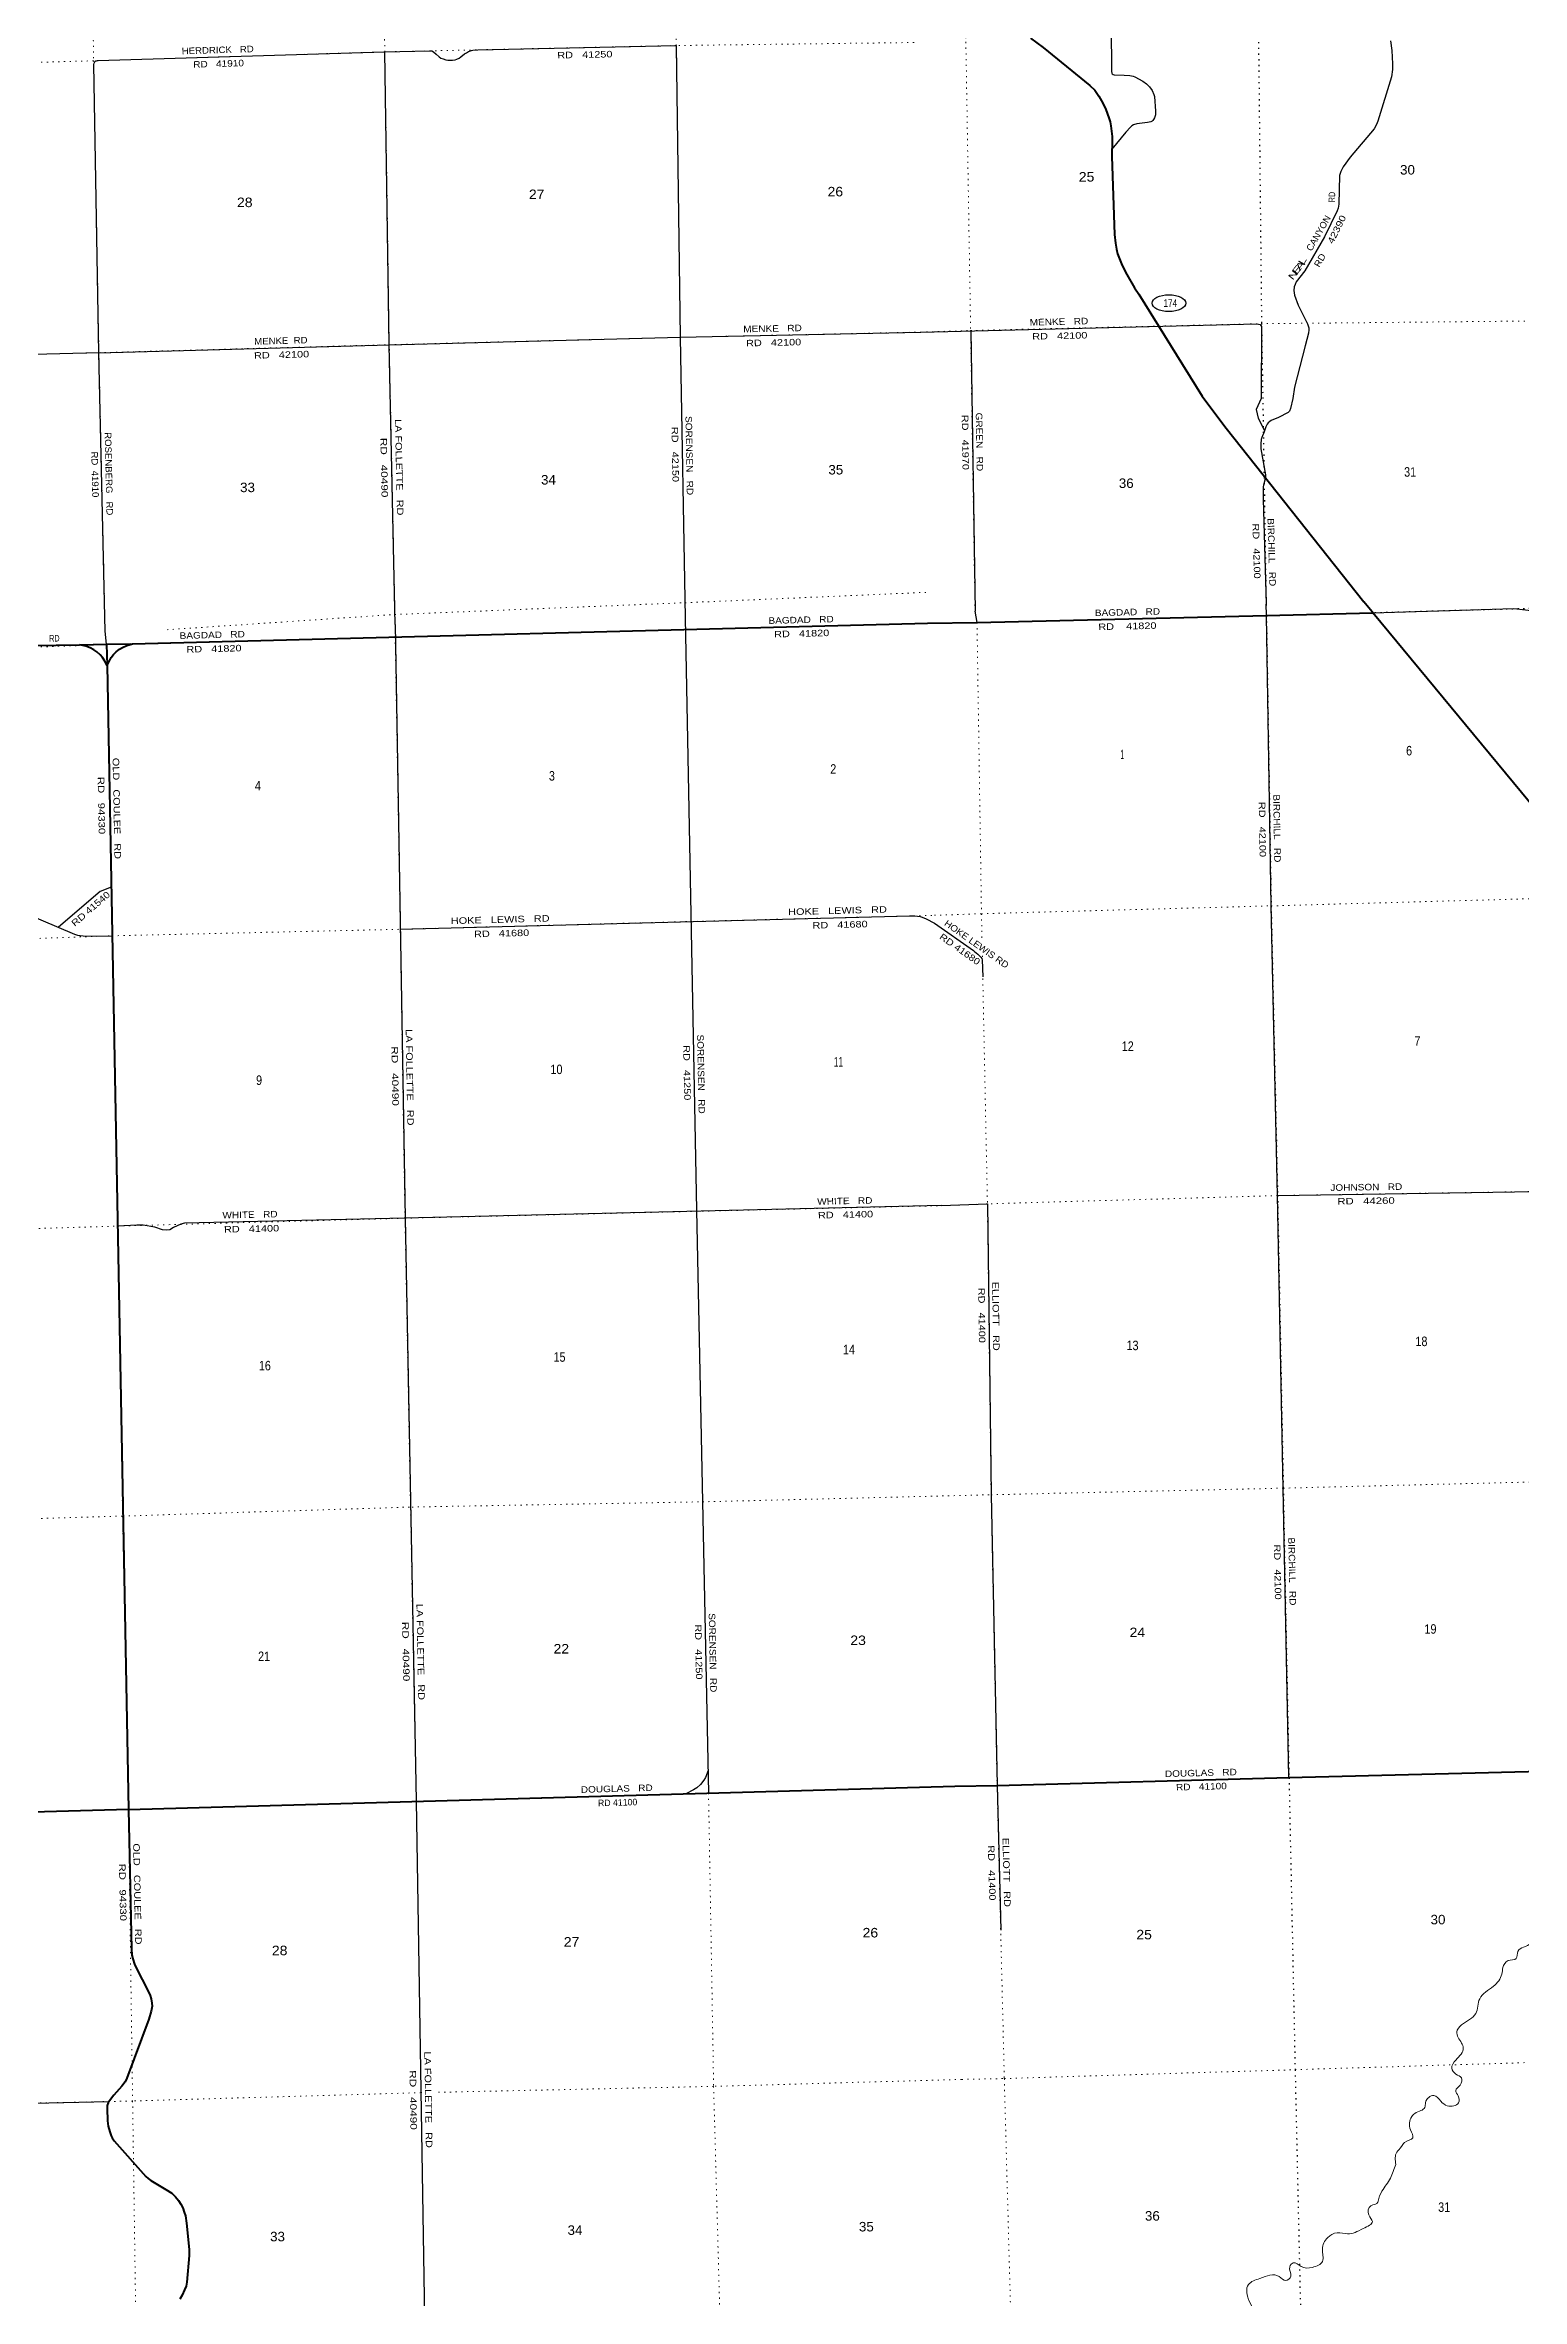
# Model space of a CAD drawing. Header units: feet. Extents: x 493183 to 745759, y 5472 to 195788.
# Drawn here: x 508850 to 536010, y 112780 to 154224 of the extents above; entities that cross this region are included whole.
import ezdxf
from ezdxf.enums import TextEntityAlignment as Align

# ---------------------------------------------------------------- set-up
doc = ezdxf.new("R2010")
doc.units = ezdxf.units.FT
doc.header["$LTSCALE"] = 70
doc.linetypes.add('DOTTED', pattern=[1.5, 0.3, -1.2])
for name, color, linetype, lineweight in [('17', 7, 'Continuous', 25), ('23', 7, 'Continuous', 70), ('26', 7, 'Continuous', 40), ('27', 7, 'Continuous', 13), ('29', 7, 'Continuous', 25), ('39', 7, 'Continuous', 13), ('6', 7, 'DOTTED', 25), ('7', 7, 'DOTTED', 13)]:
    doc.layers.add(name, color=color, linetype=linetype, lineweight=lineweight)
doc.layers.add('30', color=7, linetype='Continuous')

msp = doc.modelspace()

# ---------------------------------------------------------------- linework, layer by layer
at = {"layer": '17'}
msp.add_ellipse((529517.35, 149478.43), major_axis=(309.24, -1), ratio=0.500121, dxfattribs=at)
at = {"layer": '23'}
for points in [[(526975.43, 154351.04), (527206.42, 154176.42), (528061.72, 153481.93), (528152.98, 153394.59), (528228.81, 153287.24), (528305.74, 153154.06), (528357.26, 153036.91), (528415.83, 152884.3), (528437.17, 152811.24), (528450.85, 152739.14), (528472.83, 152544.12), (528475.36, 152483.04), (528467.79, 152174.79), (528514.93, 150737.83), (528534.89, 150582.4), (528555.2, 150470.73), (528575.33, 150386.83), (528595.55, 150326.13), (528658.86, 150173.26), (528746.62, 150002.41), (528886.85, 149762.52), (528964.93, 149645.85), (530131.81, 147770.48), (530327.32, 147502), (530572.79, 147180.55), (533104.59, 143985.42)], [(533269.07, 143786.05), (533256.81, 143800.89), (533104.59, 143985.42)], [(552782.24, 120242.36), (547530.76, 126560.61), (541908.94, 133324.43), (541898.32, 133337.29), (536569.54, 139790.52), (536558.37, 139804.04), (533269.07, 143786.05)]]:
    msp.add_lwpolyline(points, dxfattribs=at)
at = {"layer": '26'}
for p, q in [((510456.35, 143215.2), (525080, 143592.57)), ((509979.29, 143205.91), (509989.17, 142812.83)), ((510384.88, 121781.71), (525580.14, 122208.24))]:
    msp.add_line(p, q, dxfattribs=at)
for points in [[(525080, 143592.57), (525989.04, 143606), (531311.34, 143731.94), (533269.07, 143786.05)], [(506070.06, 143359.74), (506248.73, 143269.37), (506321.89, 143237.16), (506407.24, 143209.99), (506466.75, 143191.77), (506534.06, 143177.13), (506623.31, 143165.42), (506727.2, 143159.56), (506891.28, 143156.86), (509486.09, 143198.4)], [(509486.09, 143198.4), (509979.29, 143205.91), (510458.37, 143215.23)], [(509989.17, 142812.83), (509946.99, 142898.23), (509906.02, 142959.73), (509863.58, 143012.44), (509802.13, 143065.14), (509747.99, 143103.21), (509679.22, 143138.35), (509598.74, 143169.09), (509486.09, 143198.4)], [(509989.17, 142812.83), (510065.51, 142964.12), (510107.94, 143019.76), (510156.53, 143067.45), (510216.22, 143114.92), (510273.28, 143147.13), (510352.3, 143180.81), (510458.37, 143215.23)], [(509987.18, 142810.78), (509989.17, 142812.83), (510384.88, 121781.71), (501100.87, 121521.18)], [(525580.14, 122208.24), (526358.13, 122221.72), (531722.27, 122368.83), (536859.1, 122496.36), (541515.08, 122586.13), (541573.4, 122591.56), (541627.33, 122613.02), (542162.98, 122811.39), (542186.49, 122818.24), (542202.61, 122819), (542227.61, 122818.72), (542252.61, 122820.51), (542331.98, 122821.48), (542550.01, 122806.56), (542717.73, 122788.42), (542731.21, 122787.07)], [(510384.88, 121781.71), (510437.19, 119215.38), (510446.7, 119102.48), (510462.32, 119032.12), (510493.57, 118935.7), (510535.37, 118841.79), (510732.26, 118465.67), (510780.06, 118362.39), (510800.89, 118299.85), (510813.91, 118219.06), (510816.52, 118161.73), (510802.56, 118071.49), (510760.46, 117923.63), (510353.75, 116840.58), (510320.39, 116774.05), (510263.34, 116691.99), (510112.75, 116528.37), (510033.76, 116424.32), (510010.47, 116388.37), (509994.84, 116338.86), (509989.63, 116281.53), (509996.98, 116054.72), (510010.47, 115958.39), (510038.29, 115849.65), (510065.16, 115781.18), (510084.7, 115743.4), (510123.25, 115687.6), (510703.24, 115033.27), (510747.52, 114994.18), (510794.4, 114957.7), (510887.97, 114904.71), (511072.84, 114794.6), (511179.84, 114723.16), (511250.05, 114658.15), (511304.85, 114592.86), (511348.71, 114522.53), (511382.99, 114457.35), (511409.28, 114376.24), (511429.86, 114308.81), (511450.53, 114175.21), (511498.03, 113689.93), (511498.89, 113577.84), (511458.63, 113090.4), (511442.9, 113016.26), (511416.51, 112944.56), (511372.58, 112852.08), (511326.4, 112775.81)]]:
    msp.add_lwpolyline(points, dxfattribs=at)
at = {"layer": '29'}
for p, q in [((525872.43, 148974.6), (525952.8, 143816.74)), ((525989.04, 143606), (525952.8, 143816.74)), ((531311.34, 143731.94), (531306.45, 143942.79)), ((509979.29, 143205.91), (509955.39, 143447.66))]:
    msp.add_line(p, q, dxfattribs=at)
for points in [[(528436.9, 157059.79), (528461.96, 153739.99), (528467.1, 153708.76), (528475.44, 153696.24), (528490.04, 153681.64), (528508.35, 153675.1), (528694.26, 153671.96), (528796.58, 153662.86), (528859.14, 153650.34), (528892.5, 153637.82), (529040.98, 153559.77), (529107.29, 153512.62), (529132.31, 153489.66), (529161.51, 153456.28), (529209.47, 153389.5), (529242.23, 153314.96), (529251.17, 153278.91), (529273.64, 153009.29), (529269.94, 152939.82), (529253.26, 152885.57), (529234.49, 152854.27), (529222.3, 152835.79), (529207.39, 152822.97), (529188.62, 152814.62), (529124.48, 152797.81), (528927.96, 152772.89), (528867.15, 152757.91), (528838.29, 152741.59), (528809.09, 152716.55), (528725.83, 152621.41), (528471.16, 152312.08)], [(516805.74, 154137.92), (520455.57, 154215.54), (520531.64, 148850.23), (520621.88, 143692.48)], [(533590.52, 154303.24), (533614.76, 154126.47), (533632.22, 153877.57), (533628.05, 153773.24), (533609.19, 153639.76), (533361.14, 152823.82), (533336.12, 152761.22), (533292.52, 152685.19), (532853.86, 152160.08), (532723.05, 151982.91), (532677.18, 151899.45), (532655.82, 151827.66), (532641.44, 151298.23), (532631.3, 151227.55), (532614.62, 151173.3), (532378.84, 150694.92), (532015.91, 150069.68), (531859.76, 149869.16), (531838.9, 149823.26), (531822.71, 149777.82), (531813.88, 149710.58), (531830.56, 149622.94), (531895.37, 149443.42), (532067.25, 149100.61), (532089.14, 149021.99), (532089.14, 148986.51), (532086.59, 148927.73), (532025.03, 148691.26), (531825.65, 147932.85), (531797.48, 147727.91), (531751.33, 147540.48), (531734.65, 147494.58), (531710.3, 147470.3), (531533.35, 147376.88), (531396.83, 147319.3), (531371.82, 147299.48), (531342.52, 147274.86), (531323.85, 147253.57), (531300.91, 147206.62), (531268.63, 147112.62), (531227.93, 147007.35), (531217.5, 146968.74), (531209.16, 146889.45), (531207.08, 146825.81), (531211.33, 146801.62), (531292.58, 146319.8), (531293.62, 146298.41), (531293.97, 146269.76), (531259.76, 146131.21), (531252.96, 146103.31), (531248.78, 146058.97), (531249.36, 145872.43), (531306.45, 143942.79)], [(509744.12, 153866.73), (509750.16, 153893.14), (509762.42, 153915.65), (509770.62, 153923.84), (509783.91, 153932.03), (509798.23, 153936.12), (509815.25, 153938.1)], [(509955.39, 143447.66), (509840.09, 148567.61), (509744.12, 153866.73)], [(509815.25, 153938.1), (509820.49, 153938.38), (515098.94, 154099.1), (515927.27, 154119.29)], [(515289.54, 143569.46), (515179.67, 148713.77), (515098.94, 154099.1)], [(515927.27, 154119.29), (515963.33, 154115.22), (515993, 154101.91), (516045.17, 154054.84), (516099.38, 154006.74), (516131.09, 153985.25), (516170.99, 153968.87), (516218.04, 153954.55), (516254.86, 153948.4), (516303.96, 153945.33), (516342.83, 153947.38), (516388.87, 153955.57), (516421.6, 153965.8), (516463.54, 153984.22), (516498.32, 154006.74), (516564.81, 154059.95), (516600.61, 154083.49), (516635.39, 154102.94), (516672.21, 154120.33), (516693.69, 154126.47), (516718.24, 154131.59), (516805.74, 154137.92)], [(509840.09, 148567.61), (515179.67, 148713.77), (520531.64, 148850.23), (524954.78, 148946.38)], [(524954.78, 148946.38), (531132.22, 149097.49), (531197.5, 149085.83), (531220.82, 149046.18), (531213.83, 147726.27), (531122.93, 147525.04), (531158.17, 147360.83), (531277.83, 147139.41)], [(509840.09, 148567.61), (504558.75, 148429.29), (502126.59, 148374.48)], [(533269.07, 143786.05), (535862.09, 143860.87), (535974.72, 143850.11), (536740.78, 143757.65)], [(515289.54, 143569.46), (515470.15, 132654.97), (515674.92, 121936.14), (515849.18, 111288.77), (516332.11, 97678.51)], [(520621.88, 143692.48), (520833.16, 132798.09), (521051.6, 122081.12)], [(531516.39, 133068.52), (531398.85, 138395.84), (531311.34, 143731.94)], [(510065.83, 138738.69), (509862.18, 138661.32), (509096.51, 138003.2)], [(508483.4, 138262.31), (509392.36, 137878.17), (509449.19, 137857.66), (509495.27, 137849.53), (509608.1, 137839.67), (510082.73, 137846.9)], [(515382.28, 137965.25), (524753.28, 138214.46), (524845.89, 138210.28), (524946.19, 138199.44), (524978.72, 138188.59), (525051.91, 138158.75), (525208.95, 138078.97)], [(525208.95, 138078.97), (525925.42, 137572.77), (525942.4, 137559.02), (526003.56, 137506.11), (526057.01, 137453.51), (526076.88, 137429.04), (526086.05, 137406.1), (526095.21, 137091.11)], [(531516.39, 133068.52), (536664.36, 133149.95), (541875.95, 133303.42)], [(531726.16, 122374.97), (531621.04, 127688.48), (531516.39, 133068.52)], [(525330.47, 132883.31), (515460.21, 132652.6), (511413.91, 132559.5), (511349.39, 132543.93), (511213.86, 132484.25), (511143.38, 132440.85), (511089.16, 132430), (511007.84, 132440.85), (510869.33, 132489.25), (510654.66, 132522.72), (510536.92, 132525.12), (510183.09, 132506.22)], [(525330.47, 132883.31), (526180.59, 132916.04), (526248.23, 127567.36), (526358.13, 122221.72), (526424.6, 119559.67)], [(521043.15, 122495.74), (520994.06, 122368.08), (520965.61, 122316.51), (520901.9, 122237.89), (520834.13, 122175.5), (520777.35, 122140.32), (520631.12, 122069.32)], [(494789.36, 116036.69), (502549.14, 116246.63), (510024.45, 116412.06)]]:
    msp.add_lwpolyline(points, dxfattribs=at)
at = {"layer": '39'}
for points in [[(533689.28, 115253.49), (533708.22, 115479.73), (533794.57, 115580.59), (533851.31, 115654.52), (534002.49, 115740.81), (533960.76, 115888.99), (533985.32, 116133.51), (534040.41, 116191.28), (534154.12, 116242.4), (534225.33, 116300.55), (534237.28, 116393.57), (534389.5, 116522.22), (534516.92, 116416.43), (534637.78, 116332.65), (534844.11, 116388), (534839.2, 116512.88), (534792.54, 116612.55), (534874.86, 116713.31), (534897.96, 116846.92), (534797.66, 116913.05), (534718.49, 117024.04), (534795.66, 117173.06), (534931.58, 117396.06), (534899.26, 117486), (534811.9, 117689.53), (534899.61, 117818.64), (535160.8, 118028.53), (535233.1, 118300.4), (535485.81, 118528.23), (535639.86, 118751.67), (535661.18, 118875.16), (535755.03, 119000.39), (535905.32, 119038.27), (535934.51, 119170.01), (536168.9, 119318.78), (536251.46, 119496.15), (536519.43, 119500.58), (536832.47, 119560.52), (537040.72, 119706.64), (537055.58, 119848.11), (537171.48, 119891.22), (537287.76, 119831.52), (537420.21, 119943.56), (537345.21, 120048.61), (537467.96, 120230.98), (537677.1, 120425.5), (537938.39, 120718.05), (538091.7, 121147.1), (538317.38, 121323.88), (538860, 121740.11), (539023.41, 121907.33), (539279.26, 122000.17), (539545.78, 122153.74), (539868.57, 122228.03), (540028.37, 122203.64), (540285, 122175.54), (540616.09, 122326.64), (540913.68, 122531.35), (541096.69, 122809.92), (541370.9, 122979.8), (541625.1, 122969.79), (541926.43, 123013.32), (542177.84, 123028.7)], [(528959.19, 106114.43), (528993.71, 106270.46), (529165.86, 106756.41), (529374.35, 107152.52), (529532.86, 107444.61), (529579.82, 107766.27), (529564.95, 108406.98), (529594.3, 108706.05), (529821.29, 108913.1), (530136.55, 109225.08), (530096.03, 109320.87), (529958.53, 109339.74), (529994.89, 109509.96), (530101.71, 109597.19), (530065.79, 109755.59), (530061.4, 110031.67), (529984.35, 110312.05), (530085.28, 110653.15), (530178, 110826.74), (530135.71, 110999.09), (530110.38, 111308.94), (530163.66, 111531.97), (530169.61, 111622.83), (530116.44, 111742.51), (530226.82, 111849.99), (530332.56, 111896.88), (530445.48, 112155.62), (530650.92, 112249.26), (530806.5, 112232.84), (530887.08, 112234.78), (530920.53, 112356.54), (530939.8, 112481.99), (531050.69, 112567.31), (531004.83, 112719.42), (530983.11, 113047.5), (531192.2, 113157.35), (531544.18, 113190.01), (531666.82, 113116.35), (531759.68, 113197.21), (531739.5, 113372.11), (531802.32, 113444.18), (531951.02, 113377.19), (532157.01, 113359.97), (532341.88, 113471.26), (532340.72, 113695), (532436.63, 113904.95), (532609.83, 113997.81), (532803.83, 113976.27), (533091.81, 114073.91), (533260.1, 114204.96), (533194.84, 114324.35), (533229.24, 114492.5), (533362.76, 114558.2), (533366.27, 114580.46), (533436.7, 114759.56), (533590.28, 115003.15), (533689.28, 115253.49)]]:
    msp.add_spline(points, degree=3, dxfattribs=at)
at = {"layer": '6'}
for points in [[(530865, 168755.13), (530932.63, 165100.13), (531046.11, 159679.28), (531165.12, 154383.58), (531221.22, 149108.8), (531306.45, 143942.79)], [(525080, 143592.57), (525989.04, 143606), (531311.34, 143731.94), (536500.13, 143878.87), (541858.41, 144017.77), (547202.91, 144142.24), (552518.19, 144310.35), (555959.09, 144410.24)], [(531306.5, 143942.8), (531311.34, 143731.94), (531398.85, 138395.84), (531516.39, 133068.52), (531621.04, 127688.48), (531726.35, 122366.91), (531838.87, 116995.12), (531958.47, 111665.84), (532096.79, 106137.43), (532325.83, 100782.55), (532311.88, 98050.95)], [(494202.74, 142680.25), (495446.46, 142728.34), (500797.95, 142928.6), (504679.93, 143015.02), (509979.29, 143205.91), (515288.95, 143340.92), (520625.37, 143479.68), (525080, 143592.57)]]:
    msp.add_lwpolyline(points, dxfattribs=at)
at = {"layer": '7'}
for points in [[(525463.32, 170437.58), (525584, 164991.2), (525674.29, 159620.3), (525784.09, 154282.07), (525871.42, 148975.49), (525952.8, 143816.74)], [(520158.69, 169015.67), (520262.22, 164908.6), (520363.13, 159588.41), (520455.57, 154215.54), (520531.64, 148850.23), (520621.88, 143692.48)], [(515288.85, 143569.45), (515179.67, 148713.77), (515098.94, 154099.1), (514985.95, 159418.91), (514866.98, 164736.52), (514810.69, 167309.54)], [(509561, 163970.72), (509651.08, 159250.72), (509743.8, 153934.31), (509840.09, 148567.61), (509955.39, 143447.66)], [(524830.25, 154271.04), (520455.57, 154215.54), (515098.94, 154099.1), (509743.8, 153934.31), (504422.17, 153794.75), (500619.46, 153707.98), (495324.39, 153557.14), (493963.82, 153533.89)], [(524954.78, 148946.38), (525871.42, 148975.49), (531213.32, 149100.58), (536428.02, 149152.38), (541757.57, 149307.32), (547065.53, 149433.59), (552376.62, 149604.29), (555851.99, 149726.2)], [(494082.05, 148162.76), (495440.94, 148187.03), (500794.38, 148341.68), (504558.75, 148429.29), (509840.09, 148567.61), (515179.67, 148713.77), (520531.64, 148850.23), (524954.78, 148946.38)], [(511093.3, 143473.52), (515278.97, 143752.96), (520621.71, 143969.87), (525066.7, 144161.3)], [(525952.8, 143816.74), (525989.04, 143606), (526070.92, 138251.61), (526081.17, 137753.04)], [(509955.39, 143447.66), (509981.07, 143176.55), (510082.2, 137844.07), (510183.72, 132505.89), (510275.63, 127177.31), (510383.75, 121783.82), (510459.48, 116420.7), (510535.72, 111195.19), (510809.62, 105825.59), (510916.56, 100433.47), (510975.54, 97556.19)], [(516332.11, 97678.51), (516206.8, 100576.53), (516032.6, 105812.58), (515849.27, 111283.23), (515762.88, 116574.25), (515674.59, 121930.48), (515570.68, 127339.58), (515469.17, 132652.52), (515382.28, 137965.25), (515288.95, 143340.92), (515289.54, 143569.46)], [(520621.88, 143692.48), (520625.37, 143479.68), (520730.48, 138109.37), (520834.38, 132779.92), (520943.78, 127443.15), (521051.6, 122081.12), (521145.21, 116688.52), (521290.27, 111376.4), (521425.82, 105898.83), (521599.57, 100578.92), (521689.76, 97802.12)], [(525205.62, 138221.67), (526070.92, 138251.61), (531398.85, 138395.84), (536589.74, 138538.78), (541946.52, 138655.48), (547287.7, 138836.31), (552685.9, 138992.3), (556090.54, 139101.79)], [(494321.06, 137304.6), (495505.94, 137337.79), (500873.03, 137567.57), (504763.22, 137657.62), (510083.4, 137845.27), (515382.28, 137965.25), (520729.28, 138108.17), (525205.62, 138221.67)], [(526086.84, 137477.01), (526180.59, 132916.04), (526248.23, 127567.36), (526358.13, 122221.72), (526491.22, 116832.28), (526635.04, 111501.56), (526779.22, 105981.36), (526957.48, 100643.4), (526993.17, 97925.72)], [(556224.21, 133704.61), (552774.72, 133599.78), (547402.24, 133464.57), (542044.38, 133307.53), (536664.36, 133149.95), (531516.39, 133068.52), (526180.59, 132916.04), (525330.47, 132883.31)], [(494438.55, 131967.01), (495560.02, 132041.18), (500949.75, 132283), (504853.82, 132348.72), (510182.52, 132507.09), (515469.17, 132652.52), (520831.98, 132778.72), (525330.47, 132883.31)], [(525455.27, 127547.53), (526248.23, 127567.36), (531621.04, 127688.48), (536749.81, 127815.82), (542121.96, 127965.14), (547493.68, 128132.59), (552884.15, 128274.29), (556356.37, 128367.5)], [(494556.2, 126622.52), (495639.57, 126712.95), (501024.4, 126897.23), (504896.33, 127022.98), (510282.84, 127174.91), (515599.42, 127341.48), (520941.89, 127437.24), (525455.27, 127547.53)], [(547367.87, 122753.58), (542232.32, 122599.34), (536859.1, 122496.36), (531726.35, 122366.91), (526358.13, 122221.72), (525580.14, 122208.24)], [(494666.91, 121330.43), (495718.29, 121361.29), (501099.49, 121521.2), (505027.4, 121628.79), (510383.75, 121781.42), (515674.59, 121929.27), (521051.6, 122081.12), (525580.14, 122208.24)], [(525706.24, 116816.42), (526491.22, 116832.28), (531838.87, 116995.12), (536975, 117152.88), (542343.3, 117294.04), (547765.91, 117440.54), (553114.07, 117581.22), (556621.19, 117674.07)], [(515781.43, 116573.42), (515764.08, 116573.05), (510457.5, 116418.65), (505092.87, 116308.63), (501173.65, 116209.46), (495839.65, 116063.76), (494789.36, 116036.69)], [(525706.24, 116816.42), (521145.21, 116688.52), (516021.04, 116578.56)]]:
    msp.add_lwpolyline(points, dxfattribs=at)

# ---------------------------------------------------------------- texts
at = {"layer": '17', "width": 0.8}
msp.add_text('174', height=140, dxfattribs=at).set_placement((529543.4, 149410.12), align=Align.CENTER)
at = {"layer": '27'}
for s, rotation, width, p in [('BAGDAD   RD', 1.356, 1.15, (528157.32, 143722.86)), ('RD   41820', 1.478, 1.25, (522259.01, 143330.78)), ('RD    41820', 1.356, 1.25, (528220.64, 143466.2)), ('RD', 0.917, 0.8, (508926.38, 143254.15)), ('RD   41820', 1.478, 1.25, (511450.27, 143050.79)), ('OLD   COULEE   RD', 271.078, 1.25, (510091.94, 141116.94)), ('RD   94330', 271.078, 1.3, (509817.04, 140766.99)), ('DOUGLAS   RD', 1.549, 1.15, (529446.41, 122375.27)), ('RD   41100', 1.549, 1.15, (529650.79, 122128.71)), ('DOUGLAS   RD', 1.608, 1.15, (518703.81, 122085.25)), ('OLD   COULEE   RD', 271.168, 1.25, (510469.98, 121156.17)), ('RD   94330', 271.168, 1.3, (510208.47, 120783.45))]:
    msp.add_text(s, height=120, rotation=rotation, dxfattribs=dict(at, width=width)).set_placement(p)
at = {"layer": '27', "width": 1.15}
for p in [(511925.55, 143318.19), (522754.71, 143595.05)]:
    msp.add_text('BAGDAD   RD', height=120, rotation=1.478, dxfattribs=at).set_placement(p, align=Align.CENTER)
at = {"layer": '27'}
msp.add_text('RD 41100', height=120, rotation=1.608, dxfattribs=at).set_placement((519020.47, 121838.19))
at = {"layer": '30'}
for s, rotation, width, p in [('HERDRICK   RD', 1.763, 1.1, (511365.15, 154053.78)), ('RD   41910', 1.744, 1.15, (511575.89, 153806.97)), ('RD   41250', 1.218, 1.25, (518270.77, 153977.23)), ('RD', 88.444, 0.8, (532572.35, 151332.74)), ('CANYON', 59.866, 1.05, (532140.02, 150422.93)), ('MENKE   RD', 1.401, 1.15, (526959.21, 149065.43)), ('MENKE  RD', 1.568, 1.1, (512697.79, 148714.17)), ('MENKE   RD', 1.245, 1.15, (521691.63, 148941.07)), ('RD   42100', 1.245, 1.25, (521742.43, 148682.77)), ('RD   42100', 1.341, 1.25, (527005.57, 148806.09)), ('RD   42100', 1.568, 1.25, (512693.67, 148455.72)), ('LA FOLLETTE   RD', 271.224, 1.25, (515283.92, 147345.99)), ('RD   42150', 271.002, 1.25, (520371, 147202.64)), ('SORENSEN   RD', 271.002, 1.15, (520626.98, 147402.36)), ('GREEN   RD', 270.893, 1.15, (525965.96, 147464.9)), ('RD  41910', 271.29, 1.1, (509699.77, 146749.64)), ('ROSENBERG   RD', 271.29, 1.1, (509946.26, 147105.01)), ('RD   40490', 271.224, 1.35, (515014.82, 147000.95)), ('BIRCHILL   RD', 271.695, 1.15, (531330.2, 145521.34)), ('RD   42100', 270.94, 1.25, (531169.7, 140307.13)), ('BIRCHILL   RD', 270.94, 1.15, (531435.26, 140444.66)), ('HOKE   LEWIS   RD', 1.523, 1.25, (516313.72, 138060.05)), ('HOKE   LEWIS   RD', 1.523, 1.25, (522516.92, 138224.2)), ('HOKE LEWIS RD', 324.758, 1.1, (525374.65, 138047.61)), ('RD 41680', 324.758, 1.2, (525285.34, 137800.25)), ('LA FOLLETTE   RD', 270.948, 1.25, (515482.7, 136127.5)), ('SORENSEN   RD', 271.111, 1.15, (520840.7, 136028.82)), ('WHITE   RD', 1.339, 1.15, (523051.73, 132898.03)), ('JOHNSON   RD', 0.906, 1.15, (532487.85, 133154.04)), ('RD   44260', 0.906, 1.3, (532616.53, 132902.55)), ('WHITE   RD', 1.318, 1.15, (512112.72, 132646.53)), ('ELLIOTT   RD', 270.725, 1.25, (526268.69, 131485.18)), ('RD   41400', 270.725, 1.25, (526011.37, 131373.41)), ('RD   42100', 271.133, 1.25, (531448.23, 126651.73)), ('BIRCHILL   RD', 271.134, 1.15, (531713.09, 126781.65)), ('LA FOLLETTE   RD', 271.094, 1.25, (515679.64, 125563.24)), ('SORENSEN   RD', 271.168, 1.15, (521054.21, 125388.28)), ('RD   41400', 271.43, 1.25, (526188.83, 121120.11)), ('ELLIOTT   RD', 271.43, 1.25, (526456.9, 121256.58)), ('LA FOLLETTE   RD', 270.938, 1.25, (515824.49, 117328.78))]:
    msp.add_text(s, height=120, rotation=rotation, dxfattribs=dict(at, width=width)).set_placement(p)
for s, rotation, width, p in [('42390', 63.763, 1.25, (532658.73, 150809.17)), ('N', 52.091, 1.45, (531847.17, 149958.86)), ('E', 52.091, 1.55, (531916.55, 150056.02)), ('A', 53.091, 1.6, (531978.62, 150131.91)), ('L', 59.866, 1.55, (532024.81, 150224.45)), ('RD', 59.866, 1.1, (532346.6, 150237.56)), ('RD   41970', 270.893, 1.25, (525715.21, 146917.66)), ('RD   42100', 271.695, 1.25, (531069.55, 144918.05)), ('41540', 40.68, 1.2, (509855.49, 138407.93)), ('RD', 40.68, 1.25, (509506.18, 138102.27)), ('RD   41680', 1.523, 1.25, (523471.82, 137989.44)), ('RD   41680', 1.523, 1.25, (517247.53, 137830.29)), ('RD   40490', 270.948, 1.35, (515227.92, 135265.26)), ('RD   41250', 271.111, 1.25, (520595.04, 135326.15)), ('RD   41400', 1.339, 1.25, (523572.32, 132658.44)), ('RD   41400', 1.318, 1.25, (512648.69, 132398.61)), ('RD   40490', 271.094, 1.35, (515425.74, 124682.83)), ('RD   41250', 271.168, 1.25, (520810.44, 124676.23)), ('RD   40490', 270.938, 1.35, (515561.15, 116436.76))]:
    msp.add_text(s, height=120, rotation=rotation, dxfattribs=dict(at, width=width)).set_placement(p, align=Align.CENTER)
at = {"layer": '7'}
for s, width, p in [('25', 1.1, (527860.8, 151714.38)), ('30', 1.05, (533768.94, 151843.26)), ('28', 1.1, (512379.44, 151244.69)), ('27', 1.1, (517747.99, 151392.11)), ('26', 1.1, (523240.24, 151441.41)), ('34', 1.05, (517971.02, 146143.27)), ('35', 1.05, (523255.32, 146328.01)), ('31', 0.85, (533843.68, 146287.02)), ('33', 1.05, (512436.26, 146003.05)), ('36', 1.05, (528596.88, 146079.58)), ('6', 0.85, (533879.77, 141161.83)), ('1', 0.4, (528627.56, 141093.46)), ('7', 0.85, (534032.47, 135822.31)), ('12', 0.85, (528650.53, 135728.18)), ('13', 0.85, (528738.6, 130225.98)), ('18', 0.85, (534051.35, 130300.61)), ('19', 0.85, (534217.49, 125011.76)), ('24', 1.1, (528794.2, 124949.39)), ('30', 1.05, (534330.23, 119667.75)), ('25', 1.1, (528918.96, 119391.86)), ('36', 1.05, (529077.39, 114219.31)), ('31', 0.85, (534469.92, 114380.44))]:
    msp.add_text(s, height=175, dxfattribs=dict(at, width=width)).set_placement(p)
for s, width, p in [('2', 0.85, (523344.93, 140825.17)), ('4', 0.85, (512763.29, 140517.25)), ('3', 0.85, (518171.01, 140698.67)), ('11', 0.65, (523440.16, 135440.6)), ('9', 0.85, (512785.42, 135102.85)), ('10', 0.85, (518254.52, 135302.56)), ('15', 0.85, (518310.8, 130012.9)), ('14', 0.85, (523633.55, 130150.12)), ('16', 0.85, (512891.84, 129853.96)), ('22', 1.1, (518343.83, 124647.98)), ('23', 1.1, (523802.12, 124803.62)), ('21', 0.85, (512878.14, 124508.93)), ('27', 1.1, (518532.46, 119258.1)), ('26', 1.1, (524027.73, 119426.96)), ('28', 1.1, (513164.4, 119100.17)), ('33', 1.05, (513125.16, 113839.21)), ('34', 1.05, (518595.42, 113956.59)), ('35', 1.05, (523954.13, 114020.93))]:
    msp.add_text(s, height=175, dxfattribs=dict(at, width=width)).set_placement(p, align=Align.CENTER)

doc.saveas('drawing.dxf')
